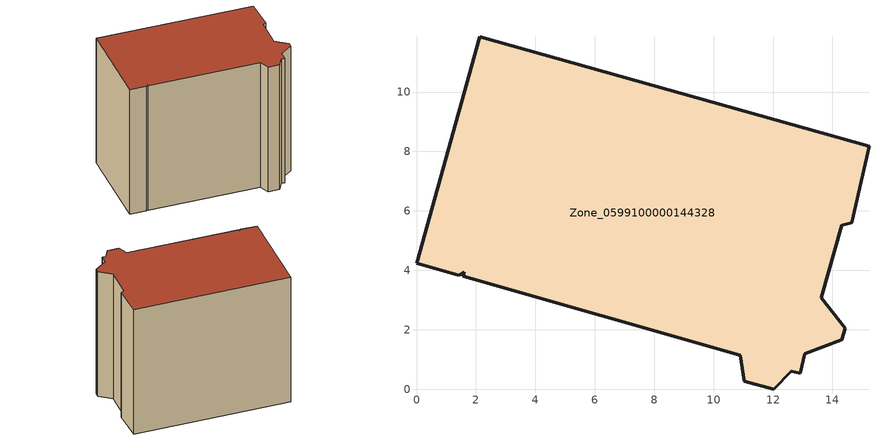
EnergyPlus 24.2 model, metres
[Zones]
Zone_0599100000144328
 floor ground (C_G): 15.23,8.18 14.65,5.61 14.31,5.51 13.62,3.08 14.43,2.05 14.32,1.66 13.07,1.19 12.91,0.54 12.61,0.61 12.03,0 11.03,0.27 10.89,1.14 1.57,3.79 1.61,3.94 1.43,3.83 0,4.24 2.13,11.86 z0
 wall outside (C_F): 12.03,0 12.61,0.61 12.91,0.54 13.07,1.19 14.32,1.66 14.43,2.05 13.62,3.08 14.31,5.51 14.65,5.61 15.23,8.18 2.13,11.86 0,4.24 1.43,3.83 1.61,3.94 1.57,3.79 10.89,1.14 11.03,0.27 12.03,0 z0:12.25
 roof outside (C_R): 1.61,3.94 1.57,3.79 10.89,1.14 11.03,0.27 12.03,0 12.61,0.61 12.91,0.54 13.07,1.19 14.32,1.66 14.43,2.05 13.62,3.08 14.31,5.51 14.65,5.61 15.23,8.18 2.13,11.86 0,4.24 1.43,3.83 z12.25
[BUILDING]
Pand.0599100000144328: North Axis=0; Terrain=City; Loads Convergence Tolerance Value=0.04; Temperature Convergence Tolerance Value=0.4; Solar Distribution=FullExterior; Maximum Number of Warmup Days=25; Minimum Number of Warmup Days=1
[Site:Location]
Rotterdam.The.Hague.AP_ZH_NLD Design_Conditions: Latitude=51.96; Longitude=4.45; Time Zone=1; Elevation=-4.5
[SITE:GROUNDTEMPERATURE:BUILDINGSURFACE]
18, 18, 18, 18, 18, 18, 18, 18, 18, 18, 18, 18
[MATERIAL] Thermal Absorptance=0.9; Solar Absorptance=0.7; Visible Absorptance=0.7
Name | Roughness | Thickness | Conductivity | Density | Specific Heat
G.D.1965 | MediumSmooth | 0.15 | 1 | 540 | 1210
F.D.1965 | Rough | 0.3 | 0.857143 | 1920 | 840
R.D.1965 | MediumRough | 0.2 | 0.08 | 1500 | 1000
[CONSTRUCTION]
C_G: G.D.1965
C_F: F.D.1965
C_R: R.D.1965
[ZONE]
Zone_0599100000144328: Type=1; Multiplier=1; Ceiling Height=Autocalculate; Volume=Autocalculate; Floor Area=autocalculate; Part of Total Floor Area=Yes
[ZONEINFILTRATION:DESIGNFLOWRATE]
Infil_Zone_0599100000144328: Zone or ZoneList or Space or SpaceList=Zone_0599100000144328; Schedule=AlwaysOn; Design Flow Rate Calculation Method=Flow/Area; Flow Rate per Floor Area=0.0042; Constant Term Coefficient=1; Temperature Term Coefficient=0; Velocity Term Coefficient=0; Velocity Squared Term Coefficient=0
[HVACTEMPLATE:ZONE:IDEALLOADSAIRSYSTEM]
Zone_0599100000144328: Maximum Heating Supply Air Temperature=50; Minimum Cooling Supply Air Temperature=13; Maximum Heating Supply Air Humidity Ratio=0.0156; Minimum Cooling Supply Air Humidity Ratio=0.0077; Heating Limit=NoLimit; Cooling Limit=NoLimit; Dehumidification Control Type=ConstantSensibleHeatRatio; Cooling Sensible Heat Ratio=0.7; Dehumidification Setpoint=60; Humidification Control Type=None; Humidification Setpoint=30; Outdoor Air Method=None; Outdoor Air Flow Rate per Person=0.00944; Outdoor Air Flow Rate per Zone Floor Area=0; Outdoor Air Flow Rate per Zone=0; Demand Controlled Ventilation Type=None; Outdoor Air Economizer Type=NoEconomizer; Heat Recovery Type=None; Sensible Heat Recovery Effectiveness=0.7; Latent Heat Recovery Effectiveness=0.65
[ZONECONTROL:THERMOSTAT]
ThermostatControl_Zone_0599100000144328: Zone or ZoneList=Zone_0599100000144328; Control Type Schedule=DualSetpointControlType; Control 1=Thermostat_Zone_0599100000144328; Temperature Difference Between Cutout And Setpoint=0
[THERMOSTATSETPOINT:DUALSETPOINT]
Thermostat_Zone_0599100000144328: Heating Setpoint Temperature Schedule=HeatingSetpoint_Zone_0599100000144328; Cooling Setpoint Temperature Schedule=CoolingSetpoint_Zone_0599100000144328
[SCHEDULE:COMPACT]
HeatingSetpoint_Zone_0599100000144328: Through: 12/31, For: AllDays, Until: 24:00, 21
CoolingSetpoint_Zone_0599100000144328: Through: 12/31, For: AllDays, Until: 24:00, 24
DualSetpointControlType: Through: 12/31, For: AllDays, Until: 24:00, 4
AlwaysOn: Through: 12/31, For: AllDays, Until: 24:00, 1
